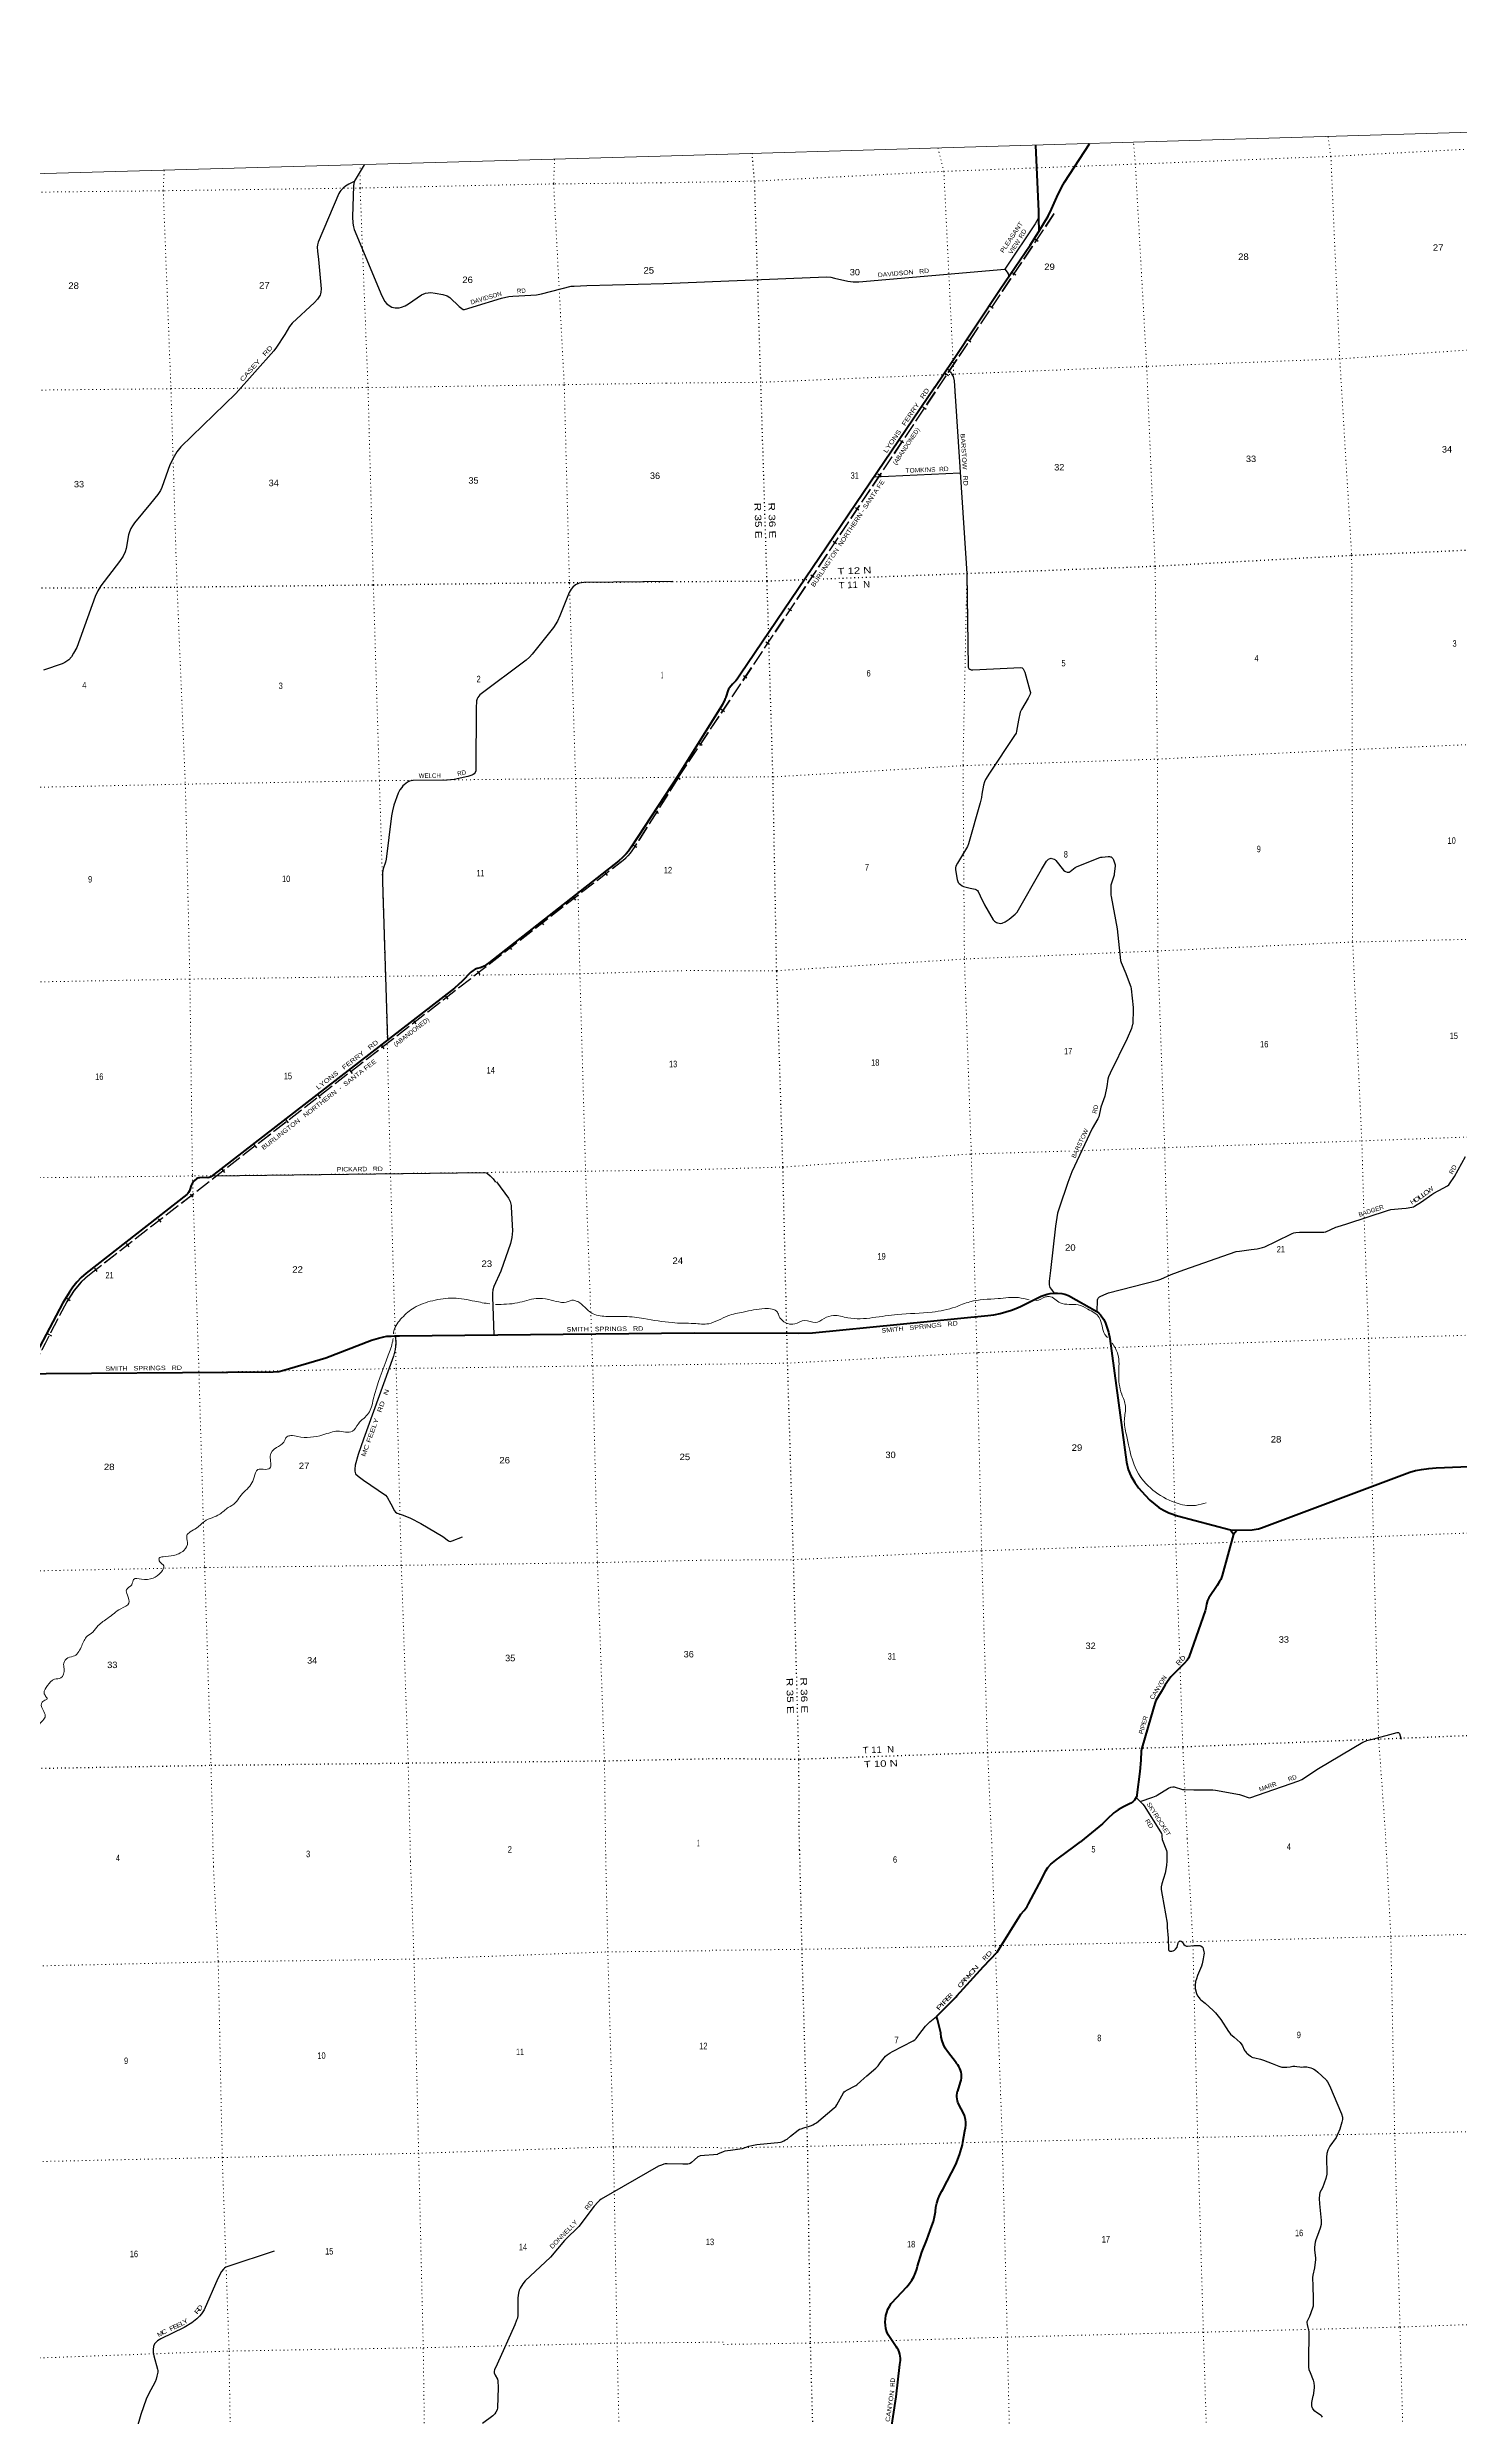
# Model space of a CAD drawing. Header units: feet. Extents: x 505285 to 763886, y -543582 to -353855.
# Drawn here: x 646640 to 684684, y -417689 to -353855 of the extents above; entities that cross this region are included whole.
import ezdxf
from ezdxf.enums import TextEntityAlignment as Align

# ---------------------------------------------------------------- set-up
doc = ezdxf.new("R2010")
doc.units = ezdxf.units.FT
doc.header["$LTSCALE"] = 70
doc.linetypes.add('DOTTED', pattern=[1.5, 0.3, -1.2])
doc.linetypes.add('LONG_DASHED', pattern=[7.5, 6, -1.5])
for name, color, linetype, lineweight in [('26', 7, 'Continuous', 40), ('27', 7, 'Continuous', 13), ('29', 7, 'Continuous', 25), ('30', 7, 'Continuous', 13), ('34', 7, 'Continuous', 25), ('39', 7, 'Continuous', 13), ('4', 7, 'Continuous', 13), ('6', 7, 'DOTTED', 25), ('63', 7, 'Continuous', 25), ('7', 7, 'DOTTED', 13)]:
    doc.layers.add(name, color=color, linetype=linetype, lineweight=lineweight)

msp = doc.modelspace()

# ---------------------------------------------------------------- linework, layer by layer
at = {"layer": '26'}
msp.add_line((678515.53, -393799.03), (678684.68, -393809.31), dxfattribs=at)
for points in [[(673255.58, -356492.42), (673342.49, -358279.67), (673343.46, -358445.7), (673345.63, -358812.06)], [(673345.63, -358812.06), (673595.33, -358402.97), (673691.26, -358213.07), (673833.53, -357888.07), (673966.65, -357611.85), (674041.75, -357486.59), (674712.27, -356449.64)], [(670549.93, -363011.71), (671035.2, -362289.17), (672306.25, -360371.6), (673119.09, -359183.18), (673345.63, -358812.06)], [(670549.93, -363011.71), (665311.16, -370743.57), (665218.19, -370876.82), (665188.18, -370917.77), (665168.41, -370940.29), (665096.11, -371012.63), (665016.3, -371108.86), (664989.7, -371147.77), (664969.92, -371193.49), (664923.23, -371336.13), (664918.08, -371362.75), (664905.13, -371397.56), (664890.8, -371428.27), (664826.25, -371558.68), (663630.67, -373474.63)], [(663630.67, -373474.63), (662363.63, -375406.07), (662292.45, -375510.82), (662229.54, -375585.76), (662130.68, -375684.68), (662034.56, -375767.78), (658531.26, -378518.43), (658410.24, -378605.03), (658384.8, -378618.24), (658347.35, -378636.23), (658323.01, -378645.59), (658299.42, -378652.71), (658218.16, -378674.82), (658167.61, -378693.18), (658141.01, -378707.79), (658109.19, -378726.15), (658073.61, -378749.76), (658045.54, -378774.45), (657810.79, -379017.87), (657607.17, -379204.45), (651047.08, -384281.63), (651023.42, -384294.94), (651000.95, -384305.43), (650959.2, -384311.36), (650821.21, -384306.93), (650736.12, -384311.39), (650696.88, -384321.92), (650656.44, -384342.9), (650598.81, -384386.24), (650571.06, -384413.35), (650550.09, -384444.82), (650527.62, -384483.79), (650512.78, -384518.44), (650480.74, -384635.58), (650469.2, -384666.65), (650445.24, -384707.11), (650427.26, -384731.09), (650392.66, -384765.81), (647681.72, -386881.06), (647552.07, -386995.03), (647435.23, -387123.93), (647324.39, -387261.82), (647234.77, -387391.61), (647055.07, -387678.25), (645988.55, -389711.39)], [(664064.49, -388488.86), (666886.7, -388496.75), (667248.12, -388488.36), (671972.74, -388022.35), (672132.09, -387999.83), (672308.38, -387964.56), (672458.79, -387922.5), (672614.9, -387877.6), (672729.28, -387831.11), (672855.74, -387774.87), (673410.05, -387502.34), (673489.82, -387470.82), (673570.62, -387446.21), (673654.93, -387428.64), (673738.85, -387420.65), (673851.65, -387421.61), (673968.35, -387432.88), (674044.86, -387446.21), (674148.95, -387485), (674913.06, -387917.3), (674963.48, -387957.65), (675009.14, -388003.34), (675090.65, -388118.36), (675132.09, -388200.18), (675191.32, -388362.28), (675226.94, -388474.36), (675262.89, -388637.37), (675709.06, -391974.74), (675759.14, -392166.88), (675827.9, -392340.72), (675931.28, -392525.42), (676031.7, -392663.56), (676212.31, -392866.38), (676342.29, -392994.79), (676584.67, -393196.79), (676707.62, -393267.09), (676851.65, -393333.88), (677079.97, -393417.95), (678515.53, -393799.03)], [(654143.86, -389159.3), (655369.21, -388688.92), (655555.28, -388633.23), (655705.07, -388594.27), (655785.96, -388582.27), (655899.8, -388576.28), (655989.67, -388573.28), (656120.72, -388572.78), (664064.49, -388488.86)], [(645382.83, -389591.98), (652721.19, -389542.88), (652873.73, -389532.07), (653009.72, -389495.44), (654143.86, -389159.3)], [(678684.68, -393809.31), (679094.07, -393793.23), (679202.22, -393781.61), (679268.97, -393767.55), (679343.6, -393744.44), (683342.11, -392245.47), (683495.02, -392201.58), (683653.12, -392172.44), (683856.85, -392145.34), (684049.32, -392122.62), (690051.66, -391886.24), (690357.15, -391887.81), (690526.15, -391897.52), (690681.66, -391916.88), (693455.14, -392465.19), (693570.11, -392479.26), (693700.55, -392472.84), (695822.1, -392341.42)], [(678515.53, -393799.03), (678593.59, -393908.98), (678684.68, -393809.31)], [(678593.59, -393908.98), (678286.32, -395030.3), (678269.47, -395082.6), (678249.43, -395130.48), (678216.06, -395191.99), (678151.95, -395291.78), (677924.14, -395627.43), (677906.03, -395662.13), (677890.22, -395704.31), (677865.61, -395798.39), (677846.31, -395904.67), (677825.61, -395982.78), (677400.69, -397206.12), (677379.96, -397255.34), (677344.83, -397308.07), (677264.62, -397401.86), (676908.35, -397758.88), (676860.62, -397815.97), (676749.42, -397974.66), (676641.05, -398157.38), (676504.36, -398391.6), (676468.84, -398473.02), (676364.69, -398840.63), (676124.07, -399679), (676108.37, -399760.52), (676098.57, -400006.22), (676072.61, -400308.8), (675991.46, -400933.01), (675984.71, -400964.17), (675975.65, -400987.49), (675954.57, -401034.95), (675921.2, -401082.4), (675882.55, -401122.82), (675854.45, -401143.91), (675824.16, -401164.06), (675626.49, -401261.35), (675487.35, -401340.76), (675420.6, -401384.7), (675368.78, -401425.07), (675191.62, -401594.07), (675059.26, -401721.3), (674466.98, -402203.26)], [(671212.8, -410638.65), (671287.68, -410370.62), (671302.96, -410297.53), (671355.03, -409984.87), (671370.99, -409910.39), (671379.08, -409834.66), (671379.21, -409758.5), (671371.38, -409682.74), (671355.67, -409608.21), (671344.17, -409569.39), (671168.54, -409226.46), (671154.07, -409177.1), (671144.84, -409126.51), (671140.95, -409075.23), (671142.44, -409023.82), (671149.29, -408972.85), (671161.44, -408922.87), (671163.43, -408916.37), (671242.46, -408674.23), (671255.92, -408621.96), (671263.85, -408568.56), (671266.15, -408514.64), (671262.8, -408460.76), (671253.84, -408407.53), (671239.36, -408355.53), (671219.53, -408305.33), (671194.56, -408257.48), (671164.72, -408212.5), (671130.35, -408170.88), (671126.8, -408167.06), (670883.68, -407853.99), (670827.33, -407763.31), (670780.76, -407667.25), (670744.49, -407566.84), (670718.91, -407463.19), (670704.31, -407357.44), (670703.9, -407352.5), (670620.3, -406989.06), (670595.89, -406907.4), (671095.46, -406402.67), (671120.15, -406377.72), (671142.85, -406352.67), (671861.86, -405559.13), (672227.36, -405176.11), (672865.29, -404153.37), (672954.68, -404052.09), (673032.99, -403942.02), (673072.87, -403874.85), (673424.74, -403200.95), (673527.65, -402989.41), (673595.2, -402895.05), (673672.25, -402808.28), (673757.95, -402730.03), (673851.35, -402661.17), (673880.04, -402642.88), (674291.72, -402336.99), (674466.98, -402203.26)], [(669302.85, -418515.71), (669506.35, -417158.74), (669602.08, -416288.6), (669614.58, -416232.19), (669621.12, -416174.78), (669621.62, -416117.01), (669616.08, -416059.5), (669604.56, -416002.88), (669587.18, -415947.78), (669564.14, -415894.8), (669535.68, -415844.51), (669502.13, -415797.48), (669490.49, -415783.34), (669285.86, -415483.34), (669253.82, -415401.01), (669230.56, -415315.79), (669216.34, -415228.6), (669211.31, -415140.4), (669215.53, -415052.17), (669228.94, -414964.85), (669251.41, -414879.42), (669282.69, -414796.8), (669322.43, -414717.9), (669370.2, -414643.59), (669376.15, -414635.43), (669788.18, -414188.94), (669862.5, -414106.35), (669927.78, -414016.44), (669983.3, -413920.21), (670028.46, -413818.7), (670062.76, -413713.02), (670080.88, -413633.06), (670193.59, -413258.58), (670329.36, -412921.66), (670462.24, -412550.68), (670508.43, -412429.11), (670541.67, -412303.39), (670561.58, -412174.88), (670562.59, -412164.46), (670574.14, -412048.31), (670597.76, -411934.01), (670633.2, -411822.81), (670680.07, -411715.91), (670737.85, -411614.51), (670766, -411572.73), (671110.31, -410897.38), (671212.8, -410638.65)]]:
    msp.add_lwpolyline(points, dxfattribs=at)
at = {"layer": '29'}
msp.add_line((668914.01, -365426.15), (671230.1, -365320.31), dxfattribs=at)
for points in [[(655173.62, -357015.74), (654899.93, -357472.64), (654885.26, -357587.75), (654863.42, -358423.32), (654872.41, -358594.93), (654887.09, -358688.17), (654907.87, -358757.75), (655645.39, -360548.6), (655729.83, -360705.38), (655775.72, -360759.66), (655849.14, -360812.1), (655917.58, -360851.51), (656009.38, -360872.38), (656117.86, -360872.38), (656180.69, -360858.53), (656280.58, -360813.93), (656364.08, -360764.54), (656721.36, -360524.52), (656827.16, -360479.93), (656893.92, -360467.41), (656971.11, -360463.23), (657086.22, -360477.41), (657294.47, -360509.16), (657410.53, -360550.21), (657478.05, -360592.66), (657729.06, -360838.45), (657801.41, -360893.25), (657843.13, -360914.13), (657872.34, -360914.13), (657964.13, -360893.25), (658105.44, -360843.31), (658877.25, -360613.05), (659069.81, -360567.61), (659179.72, -360553.72), (659661.31, -360529.28), (659816.67, -360517.51), (659954.54, -360496.38), (660749.2, -360292.06), (660832.97, -360285.07), (661168.77, -360271.02), (663247.48, -360212.97)], [(654899.93, -357472.64), (654760.8, -357542.85), (654673.18, -357597.12), (654610.84, -357648.26), (654570.97, -357682.71), (654543.84, -357714.02), (654518.8, -357747.42), (654490.94, -357792.66), (653937.82, -359100.11), (653914.55, -359173.89), (653909.65, -359233.71), (653915.38, -359340.85), (653941.95, -359567.39), (654012.92, -360359.95), (654005.62, -360452.79), (653995.19, -360492.45), (653986.85, -360527.94), (653955.56, -360586.39), (653913.83, -360640.66), (653833.5, -360729.45), (653237.91, -361287.79), (653161.83, -361377.19), (653034.03, -361594.26), (652814.42, -361930.73), (652738.5, -362031.61), (651717.06, -363178.67), (650231.87, -364621.24), (650125.32, -364752.99), (650055.14, -364875.98), (649941.51, -365098.66), (649720.6, -365709.05), (649683.05, -365796.73), (649614.46, -365899.08), (649421.55, -366148.27), (648986.15, -366662.22), (648928.91, -366746.54), (648888.23, -366815.44), (648847.55, -366905.19), (648825.51, -366988.91), (648757.84, -367358.18), (648732.63, -367444.34), (648676.49, -367566.92), (648586.17, -367708.24), (648076.75, -368361.2), (647998.47, -368493.77), (647923.05, -368651.47), (647430.52, -370026.17), (647345.49, -370180.46), (647287.08, -370276.49), (647220.32, -370351.64), (647107.67, -370426.79), (647034.9, -370462.48), (646535.68, -370638.33)], [(673343.46, -358445.7), (673250.97, -358604.61), (672471.3, -359778.25), (672429.66, -359832.6)], [(663247.48, -360212.97), (667631.6, -360039.5), (667743.23, -360045.95), (667847.2, -360068.97), (668199.3, -360155.26), (668344.08, -360175.38), (668500.69, -360175.19), (672429.66, -359832.6), (672498.96, -359912.36), (672523.99, -359960.37), (672538.19, -360032.5)], [(670885.37, -362512.26), (670971.69, -362609.77), (670991.63, -362645.01), (671005.83, -362668.22), (671042.57, -362724.19), (671063.94, -362837.48), (671411.26, -368027.3)], [(663479.63, -368247.38), (661088.97, -368271.09), (661031.41, -368278), (660966.94, -368294.13), (660864.08, -368339.29), (660793.62, -368395.92), (660747.25, -368456.18), (660693.77, -368541.75), (660446.84, -369174.28), (660385.85, -369311.41), (660270.83, -369485.85), (659699.22, -370203.04), (659622.8, -370280.66), (659533.8, -370364.9), (658288.01, -371297.36), (658231.31, -371370.34), (658214.62, -371407.91), (658196.63, -371459.02), (658188.4, -371658.44), (658185.43, -373286.68), (658179.24, -373346.64), (658162.47, -373391.04), (658133.46, -373424.45), (658113.6, -373443.05), (658076.95, -373466.2), (657968.46, -373499.6), (657593.61, -373579.39), (657499.2, -373593.35), (657410.12, -373600.96), (656491.7, -373606.26), (656440.44, -373614.22), (656393.37, -373629.02), (656340.96, -373653.01), (656247.34, -373725.04), (656217.22, -373752), (656183.84, -373793.75), (656136.78, -373862.83), (656091.41, -373950.16), (655976.69, -374273.47), (655936.5, -374422.27), (655908.97, -374561.17), (655763.35, -375724.87), (655744.92, -375807.37), (655686.12, -375988.17), (655667.52, -376087.59), (655667.22, -376181.06), (655667.76, -376337.97), (655804.28, -380599.8)], [(671411.26, -368027.3), (671447.36, -370552.81), (671465.22, -370588.26), (671490.25, -370604.96), (671523.63, -370621.66), (671574.5, -370626.13), (672866.54, -370561.44), (672900.58, -370571.56), (672925.62, -370596.61), (672967.65, -370686.13), (673109.36, -371179.52), (673123.82, -371239.58), (673115.48, -371281.34), (673063.42, -371386.69), (672877.64, -371690.5), (672847.84, -371763.8), (672796.3, -371981.27), (672748.01, -372281.12), (672735.77, -372329.3), (672696.42, -372395.93), (672018.9, -373407.76), (671911.69, -373581.86), (671888.74, -373640.31), (671859.44, -373734.28), (671813.63, -373974.33), (671803.2, -374066.17), (671767.94, -374208.99), (671452.7, -375310.38), (671425.53, -375384.28), (671156.69, -375834.01), (671114.72, -375915.78), (671100.12, -375957.53), (671099.64, -376013.45), (671152.13, -376277), (671175.23, -376354.17), (671200.26, -376383.4), (671233.64, -376412.63), (671287.07, -376446.61), (671317.62, -376458.56), (671499.77, -376504.37), (671630.04, -376533.71), (671648.3, -376539.98), (671667.59, -376550.41), (671693.15, -376572.33), (671713.49, -376600.51), (671766.6, -376714.91), (671880.39, -376957.84), (672114.65, -377358.9), (672158.4, -377401.12), (672208.47, -377434.52), (672234.55, -377444.96), (672275.23, -377455.39), (672320.09, -377461.66), (672359.73, -377455.4), (672442.13, -377417.82), (672546.98, -377345.32), (672714.4, -377211.15), (672743.61, -377175.66), (672761.85, -377153.41), (673423.94, -376008.77)], [(673423.94, -376008.77), (673553.55, -375784.7), (673581.25, -375754.01), (673612.55, -375726.87), (673656.36, -375705.99), (673677.22, -375701.82), (673700.68, -375704.24), (673760.67, -375724.78), (673777.89, -375734.19), (673791.97, -375743.57), (673809.18, -375762.22), (674013.72, -376019.57), (674044.41, -376048.36), (674067.36, -376060.89), (674115.35, -376075.5), (674140.38, -376077.59), (674151.34, -376077.6), (674166.98, -376072.38), (674188.37, -376058.8), (674326.06, -375954.42), (674345.36, -375942.95), (674367.01, -375932.72), (674964.99, -375688.26), (675016.15, -375674.82), (675056.79, -375669.47), (675217.44, -375656.95), (675251.34, -375656.95), (675276.1, -375660.21), (675296.2, -375667.39), (675305.06, -375673.65), (675328.01, -375690.35), (675344.7, -375709.14), (675353.57, -375725.84), (675361.54, -375743.27), (675405.21, -375881.38), (675405.9, -375902.49), (675381.75, -376126.68), (675375.79, -376155.31), (675293.08, -376399.11), (675287.86, -376425.2), (675286.85, -376440.71), (675290.48, -376697.64), (675294.26, -376730.25), (675459.11, -377607.13), (675551.27, -378453.32), (675559.62, -378484.63), (675568.9, -378510.4), (675692.75, -378805.26), (675812.06, -379123.43), (675824.58, -379169.36), (675835.21, -379216.09), (675892.39, -379720.49), (675893.82, -379787.34), (675878.83, -380148.44), (675874.66, -380186.02), (675866.45, -380211.13), (675845.45, -380288.32), (675729.86, -380558.86), (675267.55, -381490.77), (675225.6, -381593.82), (675207.04, -381653.6), (675179.65, -381851.31), (675123.69, -382109.2), (675019.37, -382411.34), (674963.26, -382665.22), (674942.08, -382722.45), (674787.39, -382982.34), (674240.18, -384147.86), (674127.23, -384434.25), (673896.84, -385131.54), (673853.53, -385268.61), (673801.06, -385614.92), (673661.75, -386808.11), (673623.07, -387097.51), (673627.7, -387194.08), (673648.57, -387265.06), (673686.12, -387323.51), (673755.59, -387412.33)], [(651082.48, -384254.23), (658425.16, -384168.77), (658463.95, -384179.37), (658500.08, -384198.72), (658564.09, -384254.52), (658644.12, -384335.25), (658714.77, -384431.57)], [(674919.35, -387922.33), (674931.62, -387603.76), (674936.86, -387574.02), (674949.38, -387557.32), (674986.55, -387523.03), (675020.32, -387500.95), (675160.1, -387436.24), (675226.68, -387412.61), (676551.8, -387068.81), (676637.21, -387039.6), (676916.48, -386915.08), (677258.26, -386790.46), (678667.2, -386300.59), (678753.34, -386284.75), (679068.36, -386243.75), (679230.5, -386221.26), (679372.37, -386192.03), (679440.13, -386168.22), (679737.1, -386025.3), (680171.51, -385810.36), (680216.3, -385793.3), (680274.72, -385782.87), (680370.55, -385776.09), (681029.96, -385772.43), (681058.12, -385770.34), (681078.46, -385766.17), (681353.38, -385645.49), (681384.11, -385632.57), (681646.25, -385551.04), (682771.52, -385179.55), (682800.73, -385173.29), (682827.57, -385168.81), (683125.13, -385142.61), (683240.95, -385125.27), (683395.33, -385102.31), (683441.23, -385089.79), (683471.13, -385074.17), (683655, -384960.01), (683938.82, -384757.85), (683992.34, -384722.85), (684243.69, -384591.85), (684354, -384526.13), (684392.34, -384499.25), (684412.42, -384476.02), (684545.92, -384277.63), (684841.28, -383738.27)], [(658737.62, -384416.65), (659062.89, -384860.11), (659088.78, -384909.85), (659105.47, -384951.6), (659130.58, -385055.24), (659136.76, -385101.9), (659168.48, -385742.16), (659151.36, -385918.12), (659116.27, -386081.71), (658851.7, -386827.95), (658665.29, -387237.42), (658640.01, -387327.17), (658627.74, -387416.95), (658629.6, -387520.61), (658670.81, -388545.84)], [(656016.11, -388573.89), (656022.22, -388784.86), (656005.38, -388940.8), (655963.89, -389120.56), (655157.95, -391351.6), (655015.8, -391764.25), (654935.15, -392055.37), (654918.46, -392163.92), (654918.92, -392219.8), (654926.81, -392255.77), (654943.5, -392289.17), (655008.85, -392353.92), (655155.96, -392458.17), (655746.69, -392865.33), (655791.72, -392920.01), (655894.87, -393095.99), (655992.87, -393287), (656017.9, -393316.23), (656064.28, -393348.44), (656227.81, -393397.88), (656418.38, -393482.72), (656696.8, -393629.32), (657289.07, -393971.75), (657444.64, -394091.84), (657466.77, -394105.31), (657491.8, -394107.39), (657540.73, -394092.99), (657821.81, -393986.02)], [(676076.29, -401114.4), (676418.63, -400998.13), (676508.62, -400960.51), (676534.99, -400945.97), (676837.15, -400753.9), (676905.88, -400725.24), (676954.36, -400717.97), (676994.1, -400719.33), (677221.02, -400790.74), (677269.62, -400794.66), (677524.43, -400802.4), (678036.74, -400805.29), (678110.01, -400812.77), (678750.64, -400926.57), (678838.88, -400950.14), (678991.64, -401012.35), (679026.99, -401016.32), (679063.36, -401009.05), (679241.52, -400945.82), (680354.2, -400560.31), (680429.33, -400525.09), (680880.5, -400226.94), (682078.9, -399515.94), (682145.64, -399488.17), (682184.42, -399473.61), (682376.01, -399427.36), (683001.36, -399257.73), (683035.3, -399257.73), (683053.21, -399270.96), (683066.81, -399286.84), (683109.73, -399433.71)], [(675971.41, -401004.55), (676148.96, -401190.52), (676182.28, -401235.84), (676629.18, -401933.79), (676651.35, -401979.3), (676663.72, -402012.99), (676666.02, -402052.19), (676675.11, -402138.4)], [(676675.11, -402138.4), (676785.13, -402440.1), (676795.34, -402485.32), (676798.26, -402564.08), (676796.79, -402714.32), (676786.59, -402844.14), (676750.14, -403046.88), (676662.66, -403332.77), (676646.64, -403415.91), (676646.64, -403488.84), (676668.49, -403641.99), (676802.62, -404394.64), (676809.92, -404509.86), (676830.33, -404798.67), (676837.61, -405100.6), (676848.55, -405130.5), (676860.22, -405142.17), (676878.43, -405147.28), (676934.57, -405149.46), (676971.02, -405140.71), (677000.89, -405123.94), (677033.71, -405094.03), (677070.87, -405042.26), (677105.86, -404925.57), (677110.97, -404907.33), (677127.01, -404889.83), (677141.59, -404878.16), (677146.68, -404878.89), (677156.17, -404873.78), (677181.67, -404878.89), (677210.11, -404900.04), (677257.48, -404966.41), (677285.92, -404993.39), (677323.83, -405009.43), (677356.62, -405013.08), (677525.73, -404995.58), (677654.77, -404991.93), (677689.02, -404995.58), (677716, -405006.51), (677745.16, -405028.39), (677762.65, -405051.73), (677776.49, -405083.1), (677797.64, -405165.5), (677799.82, -405205.62), (677796.19, -405250.1), (677776.49, -405351.48), (677749.52, -405486.38), (677729.84, -405549.85), (677624.87, -405806.56), (677592.79, -405895.52), (677572.39, -405969.93)], [(677572.39, -405969.93), (677559.27, -406060.34), (677558.54, -406116.49), (677561.46, -406141.29), (677570.94, -406191.62), (677597.9, -406287.15), (677626.34, -406349.15), (677663.51, -406409.67), (677682.46, -406430.1), (677713.81, -406457.09), (677833.36, -406550.44), (678043.3, -406742.98), (678108.9, -406812.99), (678146.8, -406858.2), (678250.32, -406993.86), (678457.34, -407314.75), (678490.13, -407357.76), (678512, -407381.1), (678608.96, -407469.37), (678769.33, -407609.39), (678815.25, -407668.45), (678836.4, -407702.74), (678880.13, -407804.85), (678896.54, -407832.89), (678912.93, -407853.68), (678932.26, -407875.92), (678953.03, -407895.28)], [(668711.69, -408506.83), (668954.29, -408298.03), (669016.79, -408233.38), (669077.17, -408153.89), (669221.24, -407975.83), (669260.44, -407938.74), (669340.95, -407887.86), (669408.75, -407847.59), (669964.91, -407564.6), (670011.52, -407534.93), (670043.29, -407505.26), (670115.33, -407399.27), (670297.53, -407166.1), (670346.27, -407117.34), (670416.18, -407051.64), (670595.89, -406907.4)], [(678953.03, -407895.28), (679047.44, -407972.92), (679070.39, -407987.88), (679090.45, -407999.91), (679110.49, -408009.02), (679163.69, -408025.8), (679321.15, -408060.81), (679400.61, -408084.87), (679636.05, -408171.66), (679816.83, -408247.51), (679897.77, -408270.86), (679971.37, -408276.68), (680027.52, -408275.23), (680123, -408262.1), (680192.27, -408250.44), (680245.48, -408248.25), (680294.32, -408251.9), (680376.67, -408267.93), (680432.83, -408269.4), (680475.81, -408265.01), (680521.76, -408263.56), (680568.41, -408267.94), (680607.02, -408273.77), (680679.22, -408292.74), (680718.58, -408305.86), (680758.67, -408324.1), (680800.95, -408353.27), (680866.53, -408407.96), (681088.13, -408615.08), (681101.28, -408630.41), (681125.34, -408664.69), (681178.52, -408766.78), (681499.26, -409531.1), (681525.56, -409620.82), (681525.5, -409685.71), (681513.84, -409755.73)], [(664703.71, -410611.75), (664855.7, -410546), (664901.26, -410530.1), (664960.58, -410519.5), (665046.38, -410507.84), (665296.38, -410478.17), (665363.13, -410464.39), (665533.68, -410406.1), (665617.37, -410385.96), (665750.85, -410358.4), (665838.77, -410346.75), (666320.36, -410305.49), (666389.22, -410291.71), (666421.41, -410283.15), (666475.44, -410258.78), (666525.22, -410232.28), (666564.42, -410210.02), (666656.57, -410134.77), (666868.44, -409969.44), (666904.47, -409946.12), (666942.6, -409931.28), (667016.75, -409910.08), (667173.53, -409863.45), (667220.15, -409848.61), (667262.52, -409829.53), (667307.02, -409804.1), (667355.74, -409770.18), (667835.62, -409370.61), (667875.88, -409334.58), (667910.83, -409286.89), (667995.58, -409125.79), (668084.56, -408964.69), (668107.88, -408939.25), (668129.06, -408922.3), (668194.73, -408884.14), (668385.41, -408786.64), (668417.21, -408769.68), (668446.87, -408748.48), (668550.67, -408655.21), (668711.69, -408506.83)], [(681513.84, -409755.73), (681454.11, -409946.09), (681394.34, -410084.67), (681354.97, -410167.81), (681191.69, -410401.19), (681134.83, -410507.67), (681110.04, -410599.56), (681096.93, -410694.38), (681098.38, -410786.27), (681110.04, -411060.49), (681102.76, -411155.31), (681080.88, -411270.54), (680993.41, -411527.26), (680919.06, -411651.25), (680905.93, -411713.96), (680898.65, -411808.78), (680911.76, -411953.18), (680958.42, -412402.44), (680951.14, -412514.75), (680929.26, -412612.48), (680859.28, -412805.02), (680809.72, -412921.72), (680789.3, -412991.73), (680777.65, -413123.01), (680777.63, -413195.94), (680783.47, -413277.62)], [(664704.17, -410627.69), (664228.63, -410658.62), (664204.73, -410667.47), (664165.32, -410690.01), (664072.39, -410769.4), (663990.8, -410844.92), (663959.83, -410870.27), (663931.68, -410881.54), (663895.09, -410887.17), (663759.75, -410890.51), (663338.86, -410875.36), (663284.25, -410878.72), (663242.03, -410887.17), (663180.1, -410909.71), (663104.5, -410945.1), (661555.09, -411833.36), (661513.67, -411867.38), (661477.07, -411901.18), (661371.93, -412021.56), (660952.09, -412565.91), (660902.23, -412619.11), (660648.08, -412861.66), (660571.78, -412939.83), (660188.64, -413395.27), (659507.42, -414031.5), (659443.29, -414112.26), (659378.79, -414225.54), (659353.21, -414284.08), (659330.69, -414360.13), (659315.48, -414491.27), (659310.57, -414951.52), (659301.13, -415033.31), (659281.43, -415092.46), (659233.3, -415219.82), (658756.44, -416271.69), (658686.61, -416429.2), (658679.04, -416467), (658679.04, -416506.43), (658702.67, -416573.19), (658767.59, -416683.07), (658777.56, -416726.13), (658778.97, -416907.62), (658769.47, -417450.42), (658755.03, -417509.16), (658724.07, -417565.49), (658690.29, -417616.19), (658635.9, -417670.78), (658360.94, -417872.51)], [(652746.04, -413233.8), (651500.42, -413641.7), (651446.94, -413664.24), (651411.82, -413689.48), (651379.38, -413717.75), (651332.95, -413775.04), (651230.25, -413964.01), (650864.26, -414810.59), (650789.76, -414924), (650739.01, -414985.22), (650668.4, -415051.45), (650533.53, -415159.85), (650324.57, -415292.35), (649698.93, -415593.61), (649609.62, -415650.7), (649575.08, -415678.1), (649528.64, -415728.81), (649499.08, -415799.22), (649486.34, -415876.66), (649487.82, -415954.13), (649505.67, -416050.66), (649610.27, -416410.42), (649613.08, -416444.22), (649612.42, -416488.32), (649607.45, -416528.72), (649590.56, -416601.95), (649572.27, -416683.64), (649543.18, -416756.3), (649363.98, -417083.59), (649305, -417215.93), (649157.65, -417635.72), (648791.16, -418908.74)], [(680783.47, -413277.62), (680802.44, -413407.43), (680800.98, -413458.49), (680777.65, -413680.2), (680729.54, -413874.2), (680719.34, -413942.76), (680725.17, -414170.3), (680742.66, -414502.87), (680741.2, -414641.44), (680735.37, -414717.29), (680719.34, -414771.26), (680643.52, -414987.14), (680585.2, -415100.9), (680569.9, -415138.09), (680567.71, -415156.34), (680573.54, -415205.92), (680596.87, -415284.7), (680623.11, -415392.63), (680626.03, -415442.23), (680608.53, -416165.72), (680608.53, -416358.26), (680618.01, -416420.25), (680661.02, -416504.12), (680742.66, -416702.5), (680760.88, -416779.07), (680769.63, -416872.43), (680765.99, -416906.7), (680736.83, -417128.42)], [(680994.18, -417706.77), (680973.78, -417677.59), (680958.46, -417660.82), (680830.89, -417578.41), (680787.16, -417543.39), (680731.75, -417479.22), (680707.7, -417436.19), (680701.14, -417417.95), (680698.95, -417370.55), (680701.87, -417310.75), (680736.83, -417128.42)]]:
    msp.add_lwpolyline(points, dxfattribs=at)
at = {"layer": '34', "linetype": 'LONG_DASHED', "lineweight": 13}
msp.add_line((663632.52, -373538.6), (673771.45, -358326.99), dxfattribs=at)
msp.add_lwpolyline([(663632.38, -373534.01), (662445.39, -375411.23), (662339.46, -375562.82), (662277.29, -375634.23), (662189.79, -375724.06), (647817.53, -386882.74), (647668.49, -387004.94), (647544.15, -387120.12), (647357.04, -387343.46), (647159.02, -387647.53), (643861.82, -394000.89)], dxfattribs=at)
at = {"layer": '39'}
for points in [[(658562.52, -387710.05), (658558.46, -387709.47), (658152.25, -387636.45), (657575.6, -387553.33), (657020.49, -387622.73), (656518.26, -387813.7), (656192.07, -388083.09), (655973.9, -388434.51), (655960.62, -388511.08)], [(664057.2, -388233.94), (663468.38, -388214.42), (662710.9, -388105.34), (662196.89, -388046.93), (661682.19, -388044.91), (661303.68, -387957.15), (660926.06, -387647.89), (660771.01, -387611.26), (660564.16, -387672.49), (660419.64, -387657.76), (660143.76, -387591.75), (659804.72, -387565.47), (659306.73, -387679.84), (658710.6, -387723.02)], [(664057.2, -388233.94), (664456.63, -388243), (664971.36, -388031.08), (665383, -387928.79), (665971.09, -387835.58), (666304.14, -387932.83), (666355.37, -388048.14), (666584.89, -388238.93), (666771.39, -388249.74), (667041.1, -388155.5), (667326.91, -388209.8), (667562.16, -388100.44), (667816.19, -388018.73), (668202.43, -388084.27), (668877.04, -388079.2), (669545.43, -387993.78), (670476.75, -387931.09), (671099.62, -387792.6), (671492.2, -387652.6), (672248.68, -387566.69), (672802.59, -387540.89), (673090.6, -387598.05)], [(673263.44, -387620.1), (673276.51, -387619.02), (673530.89, -387522.22), (673626.58, -387507.42), (673923.68, -387680.18), (674407.67, -387732.87), (674670.21, -387850.9), (674975.79, -388077.12), (675130.55, -388533.77), (675200.29, -388616.25)], [(655955.3, -388638.56), (655942.3, -388713.09), (655822.95, -389094.41), (655419.9, -390283.69), (655292.27, -390653.12), (655018.53, -390939.4), (654859.02, -391142.47), (654452.4, -391137.91), (654274.96, -391172.27), (654060.2, -391237.71), (653388.45, -391285.68), (653193.52, -391256.03), (653094.19, -391290.57), (653007.43, -391435.56), (652808.53, -391581.16), (652643.62, -391810.52), (652635.15, -392136.89), (652455.57, -392165.26), (652311.56, -392172.67), (652206.23, -392380.5), (652122.58, -392573.73), (651823.8, -392902.88), (651701.57, -393072.86), (651512.13, -393194.08), (651284.05, -393376.6), (650871.94, -393567.47), (650657.82, -393747.66), (650482.07, -393854.46), (650396.19, -393951.11), (650416.48, -394135.86), (650317.29, -394349.59), (650036.11, -394487.06), (649758.51, -394519.74), (649651.22, -394556.48), (649669.6, -394658.74), (649772.19, -394765.05), (649706.05, -394935.73), (649485.56, -395099.95), (649171.7, -395123.42), (648963.59, -395130.32), (648910.86, -395274.5), (648769.78, -395408.68), (648797.19, -395555.02), (648836.24, -395771.54), (648617.47, -395923.65), (648270.85, -396175.4), (648011.07, -396372.76), (647863.1, -396555.42), (647713.46, -396665.64), (647565.11, -396918.78), (647373.11, -397189.05), (647194.23, -397247.61), (647081.31, -397387.16), (647090.81, -397537.94), (647004.42, -397785.6), (646827.03, -397821.98), (646644.76, -397993.36), (646551.2, -398190.85), (646597.42, -398284.4), (646632.98, -398350), (646540.07, -398402.52), (646477.75, -398478.47), (646546.82, -398694.3), (646578.24, -398840.54), (646490.82, -398957.35), (646378.27, -399113.01), (646324.7, -399480.7), (646249.15, -400110.64), (646214.19, -400417.49), (646016.74, -400625.47), (645835.82, -400674.9)], [(675324.82, -388764.14), (675479.7, -389069.45), (675500.08, -389590.32), (675581.36, -390141.66), (675684.27, -390460.87), (675652.25, -390824.17), (675707.19, -391235.35), (676032.99, -392287.09), (676484.96, -392775.56), (677102.32, -393090.22), (677572.14, -393137.28), (677860.46, -393064.66)]]:
    msp.add_spline(points, degree=3, dxfattribs=at)
at = {"layer": '4'}
msp.add_lwpolyline([(505285.47, -360804.74), (536860.22, -360087.99), (568433.96, -359327.81), (600006.62, -358524.19), (631578.15, -357677.15), (663148.48, -356786.68), (694717.55, -355852.8), (726285.32, -354875.48), (757851.71, -353854.74), (763886.04, -536576.2), (732068.3, -537605.06), (700249.18, -538590.15), (668428.73, -539531.49), (636607.03, -540429.04), (604784.11, -541282.83), (572960.06, -542092.84), (541134.91, -542859.08), (509308.75, -543581.54)], close=True, dxfattribs=at)
msp.add_lwpolyline([(505285.47, -360804.74), (536860.22, -360087.99), (568433.96, -359327.81), (600006.62, -358524.19), (631578.15, -357677.15), (663148.48, -356786.68), (694717.55, -355852.8), (726285.32, -354875.48), (757851.71, -353854.74), (763886.04, -536576.2), (732068.3, -537605.06), (700249.18, -538590.15), (668428.73, -539531.49), (636607.03, -540429.04), (604784.11, -541282.83), (572960.06, -542092.84), (541134.91, -542859.08), (509308.75, -543581.54)], close=True, dxfattribs=at)
at = {"layer": '6'}
for points in [[(666898.38, -402424.03), (666884.85, -399982), (666741.32, -394634.75), (666580.35, -389308.11), (666454.49, -384020.75), (666286.85, -378742.63), (666186.61, -373512.93), (666026.86, -368230.55), (665859.16, -362877.94), (665691.63, -357458.88), (665629.26, -356714.88)], [(667537.32, -368173.53), (671411.26, -368027.3), (676481.51, -367830.95), (681775.33, -367537.65), (687086.66, -367298.22), (692284.9, -367023.74), (695052.56, -366919.49)], [(631880.52, -368665.27), (634207.97, -368509.36), (639529.32, -368446.96), (644803.7, -368431.96), (650131.66, -368395.57), (655422.98, -368333.86), (660700.26, -368270.48), (663479.63, -368247.38)], [(663479.63, -368247.38), (666026.86, -368230.55), (667232.82, -368185.03)], [(696020.98, -398911.33), (693119.31, -399081.88), (687819.55, -399232.4), (682503.33, -399439.76), (677227.24, -399650.01), (671969.54, -399801.35), (666884.85, -399982), (664396.01, -399962.7)], [(632755.32, -400456.36), (635203.88, -400405.97), (640410.16, -400303.98), (645746.71, -400233.9), (651047.93, -400139.01), (656359.32, -400078.85), (661658.69, -400018.97), (664396.01, -399962.7)], [(666898.38, -402424.03), (666960.27, -405099.31), (667111.05, -410407.85), (667189.27, -415706.23), (667334.77, -420966.7), (667513.49, -426192.18), (667665.55, -430603.22)]]:
    msp.add_lwpolyline(points, dxfattribs=at)
at = {"layer": '63', "linetype": 'LONG_DASHED'}
msp.add_line((663629.11, -373536.33), (673768.04, -358324.72), dxfattribs=at)
at = {"layer": '63'}
for p, q in [((673328.54, -359082.55), (673236.5, -359021.2)), ((672725.2, -359987.75), (672633.16, -359926.4)), ((672121.87, -360892.94), (672029.83, -360831.6)), ((671518.53, -361798.14), (671426.49, -361736.79)), ((670915.19, -362703.34), (670823.15, -362641.99)), ((670311.86, -363608.53), (670219.82, -363547.19)), ((669708.52, -364513.73), (669616.48, -364452.38)), ((669105.18, -365418.92), (669013.14, -365357.58)), ((668501.85, -366324.12), (668409.81, -366262.77)), ((667898.51, -367229.32), (667806.47, -367167.97)), ((667295.17, -368134.51), (667203.13, -368073.17)), ((666691.84, -369039.71), (666599.8, -368978.36)), ((666088.5, -369944.91), (665996.46, -369883.56)), ((665485.16, -370850.1), (665393.12, -370788.76)), ((664881.82, -371755.3), (664789.79, -371693.95)), ((664278.49, -372660.5), (664186.45, -372599.15)), ((663675.15, -373565.69), (663583.11, -373504.35)), ((663589.11, -373507.95), (663682.6, -373567.06)), ((663007.73, -374427.4), (663101.22, -374486.52)), ((662426.35, -375346.85), (662519.84, -375405.97)), ((661654.41, -376075.8), (661722.25, -376163.16)), ((660795.15, -376742.93), (660862.99, -376830.3)), ((659935.89, -377410.06), (660003.72, -377497.43)), ((659076.63, -378077.2), (659144.46, -378164.56)), ((658217.37, -378744.33), (658285.2, -378831.7)), ((657358.11, -379411.46), (657425.94, -379498.83)), ((656498.85, -380078.6), (656566.68, -380165.96)), ((655639.59, -380745.73), (655707.42, -380833.1)), ((654780.33, -381412.86), (654848.16, -381500.23)), ((653921.07, -382080), (653988.9, -382167.36)), ((653061.81, -382747.13), (653129.64, -382834.5)), ((652202.55, -383414.26), (652270.38, -383501.63)), ((651343.28, -384081.4), (651411.12, -384168.76)), ((650484.02, -384748.53), (650551.86, -384835.9)), ((649624.76, -385415.66), (649692.6, -385503.03)), ((648765.5, -386082.8), (648833.34, -386170.16)), ((647906.24, -386749.93), (647974.08, -386837.3)), ((647160.43, -387552.83), (647253.12, -387613.19)), ((646650.01, -388518.71), (646748.19, -388569.66))]:
    msp.add_line(p, q, dxfattribs=at)
at = {"layer": '63', "linetype": 'LONG_DASHED'}
msp.add_lwpolyline([(663635.85, -373536.2), (662448.8, -375413.5), (662342.7, -375565.35), (662280.31, -375637.01), (662192.53, -375727.12), (647820.09, -386885.95), (647671.19, -387008.03), (647547.13, -387122.95), (647360.34, -387345.9), (647162.57, -387649.6), (643865.39, -394002.91)], dxfattribs=at)
at = {"layer": '7'}
for points in [[(663169.19, -357503.48), (665691.63, -357458.88), (670790.05, -357195.3), (675948.44, -357000.47), (681214.58, -356792.52), (686388.81, -356518.73), (691716.42, -356288.9), (694726.31, -356142.08)], [(670630.23, -356569.28), (670790.05, -357195.3), (671054.95, -362659.91), (671411.26, -368027.3), (671305.88, -373206.47), (671343.54, -378417.82), (671528.47, -383669.27), (671680.83, -389046.48), (671807.4, -394360), (671969.54, -399801.35), (672081.27, -402273.14)], [(677346.24, -402118.65), (677227.24, -399650.01), (677038.54, -394189.28), (676888.62, -388828.11), (676737.48, -383495.16), (676551.33, -378199.44), (676541.57, -373055.75), (676481.51, -367830.95), (676252.96, -362449.86), (675948.44, -357000.47), (675898.84, -356414.73)], [(681139.1, -356259.8), (681214.58, -356792.52), (681455.14, -362245.74), (681775.33, -367537.65), (681789.65, -372773.82), (681802.58, -377959.7), (682048.47, -383316.13), (682102.22, -385148.32)], [(649785.94, -357168.89), (649760.57, -357717.31), (649967.99, -363049.88), (650131.66, -368395.57), (650356.48, -373701.56), (650478.03, -378957.64), (650546.6, -384261.26), (650722.13, -389514.05), (650876.58, -394807.6), (651047.46, -400118.89), (651113.42, -402876.35)], [(656421.27, -402725.45), (656359.32, -400078.85), (656174.1, -394753.8), (656035.48, -389451.83), (655882.81, -384201.27), (655751.56, -378917.7), (655744.65, -378883.14), (655582.97, -373607.15), (655421.08, -368337.94), (655276.12, -363022.01), (655063.63, -357643.25), (655061.55, -357018.93)], [(660301.85, -356868.76), (660277.74, -357533.02), (660563.35, -362956.38), (660702.77, -368292.57), (660868.48, -373553.64), (660984.11, -378813.88), (661137.16, -384133.64), (661330.57, -389379.97), (661457.14, -394680.22), (661646.69, -400019.25), (661680.16, -402574.75)], [(663169.19, -357503.48), (660277.74, -357533.02), (655063.63, -357643.25), (649760.57, -357717.31), (644533.25, -357775.49), (639260.21, -357848.85), (633926.62, -357901.48), (631590.49, -358125.57)], [(694890.39, -361562.2), (691901.29, -361683.3), (686667.1, -361888.33), (681455.14, -362245.74), (676252.96, -362449.86), (671054.95, -362659.91), (665859.16, -362877.94), (663325.15, -362901.11)], [(631735.04, -363378.62), (634074.42, -363167), (639398.56, -363138.75), (644698.59, -363107.05), (649967.99, -363049.88), (655276.12, -363022.01), (660563.03, -362942.29), (663325.15, -362901.11)], [(663631.95, -373518.9), (666194.56, -373510.69), (671305.88, -373206.47), (676554.9, -373031.21), (681789.65, -372773.82), (687015.34, -372550.91), (692323.22, -372331.71), (695213, -372219.48)], [(663631.95, -373518.9), (660880.54, -373555.37), (655597.08, -373610.85), (650352.57, -373705.68), (644996.36, -373819.24), (639738.04, -373835.88), (634422.83, -373817.61), (632025.36, -373928.89)], [(695374.29, -377548.02), (692437.57, -377637.52), (687163.09, -377833.63), (681802.58, -377959.7), (676551.33, -378199.44), (671343.54, -378417.82), (666284.57, -378732.63), (663782.52, -378729.89)], [(632169.78, -379177.38), (634603.49, -379118.6), (639840.31, -379124.61), (645091.47, -379057.81), (650478.03, -378957.64), (655749.25, -378884.29), (660984.11, -378813.88), (663782.52, -378729.89)], [(674473.86, -383582.21), (676735.65, -383501.25), (682048.47, -383316.13), (687309.12, -383126.46), (692607.22, -382915.58), (695534.56, -382842.54)], [(663937.5, -384094.16), (666455.06, -384022.85), (671528.47, -383669.27), (674225.19, -383589.56)], [(663937.5, -384094.16), (661137.16, -384133.64), (655875.95, -384198.66), (650546.6, -384261.26), (645257.23, -384320.9), (639976.09, -384390.42), (634717.12, -384378.88), (632315.1, -384458.42)], [(682110.23, -385364.92), (682231.23, -388634.09), (682360.7, -393979.74), (682503.33, -399439.76), (682683.77, -401960.82)], [(695696.34, -388186.63), (692773.02, -388272.28), (687466.76, -388477.34), (682231.23, -388634.09), (676888.62, -388828.11), (671712.23, -389023.44), (666582.29, -389306.05), (664089.11, -389340.83)], [(632459.65, -389711.34), (634874.64, -389632.1), (640100.47, -389682.66), (645379.09, -389591.06), (650726.08, -389555.08), (656035.48, -389451.83), (661330.57, -389379.97), (664089.11, -389340.83)], [(664241.54, -394616.35), (666740.38, -394600.55), (671807.4, -394360), (677038.54, -394189.28), (682360.7, -393979.74), (685060.88, -393876.87), (687656.35, -393897.78), (692934.83, -393701.56), (695859.65, -393581.9)], [(664241.54, -394616.35), (661457.14, -394680.22), (656174.1, -394753.8), (650872.67, -394811.72), (645571.7, -394916.99), (640264.37, -394951.83), (635020.23, -395006.71), (632605.93, -395027.49)], [(677346.24, -402118.65), (677497.09, -404893.32), (677626.85, -410166.25), (677780.02, -415412.47), (677944.96, -420648.35), (678088.66, -425916.91), (678219.58, -431234), (678227.06, -431476.57)], [(683524.2, -431803.02), (683503.98, -431051.26), (683395.66, -425753.66), (683223.58, -420552.12), (683077.66, -415275.58), (682933.42, -410063.27), (682830.75, -404751.48), (682683.77, -401960.82)], [(656421.27, -402725.45), (656517.45, -405363.07), (656641.15, -410592.75), (656765.41, -415846.51), (656837.18, -421091.37), (656926.48, -426311.75), (657180.67, -431618.94), (657384.53, -436923.19), (657494.57, -442255.56), (657667.46, -447610.68), (657670.66, -448425.78)], [(662505.88, -432039.55), (662484.56, -431462.47), (662251.41, -426194.99), (662099.59, -420965.92), (661987.34, -415709.89), (661888.34, -410419.44), (661736, -405168.29), (661680.16, -402574.75)], [(672953.09, -431958.26), (672933.24, -431342.48), (672757.48, -426076.76), (672619.85, -420810.05), (672498.37, -415546.94), (672364.86, -410284.15), (672174.53, -404998.72), (672081.27, -402273.14)], [(651113.42, -402876.35), (651241.76, -405436.6), (651350.28, -410704.76), (651534.01, -415923.11), (651611.34, -421147.76), (651644.88, -426475.76), (651828.62, -431694.11), (651926.44, -433697.63)], [(672174.53, -404998.72), (677497.09, -404893.32), (682830.75, -404751.48), (688098.14, -404609.34), (693367.48, -404465.15), (696184.09, -404313.76)], [(632903.15, -405828.13), (635342.56, -405753.12), (640740.16, -405648.85), (645995.29, -405555.68), (651241.76, -405436.6), (656517.45, -405363.07), (661736, -405168.29), (664545.47, -405134.9)], [(664545.19, -405125.31), (666960.27, -405099.31), (672174.53, -404998.72)], [(696343.36, -409612.32), (693525.54, -409745.39), (688208.88, -409922.94), (682933.42, -410063.27), (677626.85, -410166.25), (672364.86, -410284.15), (667111.05, -410407.85), (664699.18, -410454.79)], [(664698.7, -410438.39), (661888.34, -410419.44), (656641.15, -410592.75), (651364.39, -410706.46), (646146, -410822.93), (640823.08, -410939.65), (635508.96, -411043.45), (633048.26, -411102.02)], [(664852.02, -415744.56), (667189.27, -415706.23), (672498.37, -415546.94), (677780.02, -415412.47), (683077.66, -415275.58), (688335.87, -415089.5), (693713.08, -415000.76), (696504.37, -414880.55)], [(633195.62, -416457.05), (635624.46, -416312.13), (640909.3, -416200.25), (646222.94, -416115.86), (651534.01, -415923.11), (656765.07, -415832.46), (661987.34, -415709.89), (664850.22, -415682.2)]]:
    msp.add_lwpolyline(points, dxfattribs=at)

# ---------------------------------------------------------------- texts
at = {"layer": '27'}
for s, rotation, width, p in [('LYONS   FERRY   RD', 55.866, 1.3, (669248.74, -364794.72)), ('LYONS   FERRY   RD', 37.738, 1.3, (653935.54, -381946.01)), ('SMITH   SPRINGS   RD', 0.605, 1.2, (660627.42, -388455.13)), ('SMITH   SPRINGS   RD', 5.633, 1.2, (669114.24, -388487.82)), ('SMITH   SPRINGS   RD', 0.648, 1.2, (648201.04, -389511.34)), ('RD', 45.06, 1.3, (677108.04, -397459.67)), ('CANYON', 58.732, 1.05, (676430.48, -398384.36)), ('RD', 87.471, 0.85, (669464.54, -416888.21)), ('PIPER  CANYON  ', 81.471, 1.25, (669223.95, -418544.35))]:
    msp.add_text(s, height=120, rotation=rotation, dxfattribs=dict(at, width=width)).set_placement(p)
msp.add_text('PIPER', height=120, rotation=73.986, dxfattribs=at).set_placement((676151.01, -399310.83))
for rotation, p in [(45.438, (671941.86, -405373.52)), (45.408, (671005.25, -406386.43))]:
    msp.add_text('R', height=120, rotation=rotation, dxfattribs=at).set_placement(p, align=Align.CENTER)
for s, rotation, width, p in [('D', 48.504, 1.55, (672046.8, -405262.19)), ('C', 48.156, 1.55, (671290.32, -406090.43)), ('A', 48.399, 1.75, (671358.07, -406002.56)), ('N', 48.646, 1.55, (671442.06, -405910.69)), ('Y', 48.62, 1.7, (671523.63, -405827.31)), ('O', 48.598, 1.5, (671595.19, -405745.4)), ('N', 47.437, 1.6, (671680.21, -405650.66)), ('P', 46.421, 1.75, (670717.73, -406690.76)), ('I', 46.136, 1.85, (670786.65, -406620.5)), ('P', 46.421, 1.75, (670869.41, -406530.53)), ('E', 46.279, 1.75, (670948.19, -406451.43))]:
    msp.add_text(s, height=120, rotation=rotation, dxfattribs=dict(at, width=width)).set_placement(p, align=Align.CENTER)
at = {"layer": '30'}
for s, rotation, width, p in [('PLEASANT', 56.403, 1.15, (672661, -359004.75)), ('VIEW', 56.403, 1.05, (672740.84, -359259.29)), ('RD', 59.799, 1.1, (672962.05, -358904.68)), ('DAVIDSON   RD', 4.983, 1.15, (669705.92, -359988.23)), ('RD', 2.905, 0.85, (659411.14, -360473.21)), ('CASEY   RD', 48.315, 1.35, (652309.91, -362411.84)), ('BARSTOW   RD', 273.395, 1.2, (671281.24, -364966.56)), ('TOMKINS  RD', 2.616, 1.1, (670340.44, -365293.26)), ('WELCH', 0.331, 0.9, (656941.11, -373535.18)), ('RD', 12.017, 0.9, (657811.39, -373463.29)), ('RD', 77.537, 0.95, (674928.93, -382476.32)), ('BARSTOW', 64.85, 1.05, (674509.25, -383410.05)), ('PICKARD   RD', 0.584, 1.15, (655056.42, -384136.63)), ('RD', 61.294, 1.1, (684554.05, -384117.04)), ('H', 32.583, 1.25, (683457.3, -384999.69)), ('O', 33.835, 1.3, (683565.03, -384936.98)), ('L', 33.835, 1.65, (683664.05, -384870.22)), ('L', 35.462, 1.7, (683747.82, -384807.23)), ('O', 35.462, 1.3, (683821.2, -384755.69)), ('W', 37.462, 1.2, (683925.55, -384679.87)), ('MC FEELY   RD   N', 70.138, 1.35, (655526.06, -390934.49)), ('SKYROCKET', 302.632, 1.05, (676527.04, -401623.65)), ('RD', 302.632, 1.15, (676274.34, -401747.83)), ('RD', 52.358, 1.2, (661278.09, -412028.62)), ('DONNELLY', 45.694, 1.15, (660590.12, -412820.83)), ('R', 50.342, 1.5, (650731.28, -414879.73)), ('D', 56.699, 1.3, (650796.95, -414789.84)), ('M', 30.588, 1.2, (649710.14, -415511.65)), ('C', 25.712, 1.15, (649811.71, -415458.58)), ('F', 25.712, 1.3, (650014.74, -415363.73)), ('E', 25.712, 1.25, (650109.21, -415318.36)), ('E', 25.712, 1.25, (650207.16, -415271.2)), ('L', 25.712, 1.4, (650302.56, -415225.26)), ('Y', 30.378, 1.35, (650385.58, -415173.8))]:
    msp.add_text(s, height=120, rotation=rotation, dxfattribs=dict(at, width=width)).set_placement(p, align=Align.CENTER)
for s, rotation, p in [('DAVIDSON', 16.612, (658473.9, -360660.34)), ('BADGER', 18.27, (682318.9, -385255.26)), ('MARR', 19.11, (679532.24, -400771)), ('RD', 19.11, (680195.99, -400541.04))]:
    msp.add_text(s, height=120, rotation=rotation, dxfattribs=at).set_placement(p, align=Align.CENTER)
at = {"layer": '6'}
for s, rotation, width, p in [('R 35 E', 271.795, 1.35, (665685.8, -366126.31)), ('R 36 E', 271.795, 1.35, (666060.94, -366120.32)), ('T 12 N', 2.162, 1.3, (667928.6, -368057.64)), ('T 11  N', 2.162, 1.1, (667961.13, -368435.95)), ('R 35 E', 271.538, 1.35, (666546.38, -397788.21)), ('R 36 E', 271.538, 1.35, (666925.62, -397774.04)), ('T 11  N', 2.035, 1.1, (668606.91, -399820.76)), ('T 10 N', 2.035, 1.3, (668638.3, -400199.49))]:
    msp.add_text(s, height=175, rotation=rotation, dxfattribs=dict(at, width=width)).set_placement(p)
at = {"layer": '63'}
for rotation, p in [(56.316, (669505.05, -365117.26)), (37.826, (656025.71, -380786.26))]:
    msp.add_text('(ABANDONED)', height=120, rotation=rotation, dxfattribs=at).set_placement(p)
for s, rotation, width, p in [('BURLINGTON  NORTHERN - SANTA FE', 56.316, 1.15, (667298.9, -368404.28)), ('BURLINGTON   NORTHERN  -  SANTA FEE', 37.826, 1.2, (652463.6, -383567.97))]:
    msp.add_text(s, height=120, rotation=rotation, dxfattribs=dict(at, width=width)).set_placement(p)
at = {"layer": '7'}
for s, width, p in [('27', 1.1, (683961.74, -359335.81)), ('25', 1.1, (662697.3, -359948.04)), ('30', 1.05, (668255.43, -359998.87)), ('29', 1.1, (673493.23, -359853.56)), ('28', 1.1, (678716.82, -359582.46)), ('28', 1.1, (647202.4, -360362.48)), ('27', 1.1, (652342.19, -360352.79)), ('26', 1.1, (657816.12, -360204.01)), ('32', 1.05, (673762.53, -365254.3)), ('33', 1.05, (678928.07, -365027.61)), ('34', 1.05, (684206.4, -364772.15)), ('33', 1.05, (647354.63, -365710.32)), ('34', 1.05, (652600.04, -365678.01)), ('35', 1.05, (657981.55, -365610.29)), ('36', 1.05, (662872.18, -365483.5)), ('31', 0.85, (668277.91, -365475.25)), ('4', 0.85, (679159.29, -370396.98)), ('3', 0.85, (684492.31, -370003.27)), ('2', 0.85, (658200.71, -370961.62)), ('1', 0.4, (663166.92, -370852.31)), ('6', 0.85, (668706.86, -370804.11)), ('5', 0.85, (673957.75, -370532.47)), ('4', 0.85, (647580.12, -371124.98)), ('3', 0.85, (652871.19, -371143.38)), ('10', 0.85, (684360.12, -375313.95)), ('12', 0.85, (663247.06, -376109.7)), ('7', 0.85, (668663.38, -376034.8)), ('8', 0.85, (674019.6, -375682.91)), ('9', 0.85, (679218.57, -375539.83)), ('9', 0.85, (647735.29, -376355.72)), ('10', 0.85, (652960.95, -376343.01)), ('11', 0.65, (658203.51, -376189.06)), ('15', 0.85, (684416.34, -380572.64)), ('17', 0.85, (674027.8, -380988.33)), ('16', 0.85, (679308.32, -380797.76)), ('16', 0.85, (647927.51, -381673.21)), ('15', 0.85, (653008.26, -381656.09)), ('14', 0.85, (658471.7, -381501.77)), ('13', 0.85, (663386.18, -381333.2)), ('18', 0.85, (668831.52, -381292.85)), ('20', 1.1, (674053.2, -386278.62)), ('21', 0.85, (679757.48, -386322.38)), ('22', 1.1, (653236.09, -386868.99)), ('23', 1.1, (658333.94, -386712.81)), ('24', 1.1, (663478.69, -386632.08)), ('19', 0.85, (669000.03, -386514.79)), ('21', 0.85, (648203.71, -387023.86)), ('28', 1.1, (679595.26, -391444.27)), ('26', 1.1, (658814.84, -392007.7)), ('25', 1.1, (663668.95, -391918.37)), ('30', 1.05, (669217.87, -391863.64)), ('29', 1.1, (674232.7, -391668.33)), ('28', 1.1, (648161.34, -392186.96)), ('27', 1.1, (653412.12, -392159.38)), ('32', 1.05, (674606.66, -397008.33)), ('33', 1.05, (679812.87, -396839.32)), ('33', 1.05, (648252.64, -397521.69)), ('34', 1.05, (653637.51, -397401.52)), ('35', 1.05, (658970.65, -397337.82)), ('36', 1.05, (663780.48, -397234.21)), ('31', 0.85, (669276.73, -397291.49)), ('1', 0.4, (664143.22, -402322.49)), ('4', 0.85, (648485.79, -402723.13)), ('3', 0.85, (653608.17, -402616.16)), ('2', 0.85, (659042.25, -402494.1)), ('6', 0.85, (669419.16, -402767.22)), ('5', 0.85, (674764.16, -402489.73)), ('4', 0.85, (680026.6, -402420.81)), ('10', 0.85, (653913.4, -408050.58)), ('11', 0.65, (659265.95, -407948.99)), ('12', 0.85, (664200.53, -407791.58)), ('7', 0.85, (669458.71, -407630.41)), ('8', 0.85, (674922.3, -407573.92)), ('9', 0.85, (680297.6, -407491.1)), ('9', 0.85, (648705.58, -408190.2)), ('13', 0.85, (664379.61, -413068.26)), ('18', 0.85, (669796.63, -413129.53)), ('17', 0.85, (675044.22, -412997.95)), ('16', 0.85, (680248.61, -412827.32)), ('16', 0.85, (648860.37, -413393.1)), ('15', 0.85, (654122.25, -413321.43)), ('14', 0.85, (659340.68, -413206.96))]:
    msp.add_text(s, height=175, dxfattribs=dict(at, width=width)).set_placement(p)

doc.saveas('drawing.dxf')
